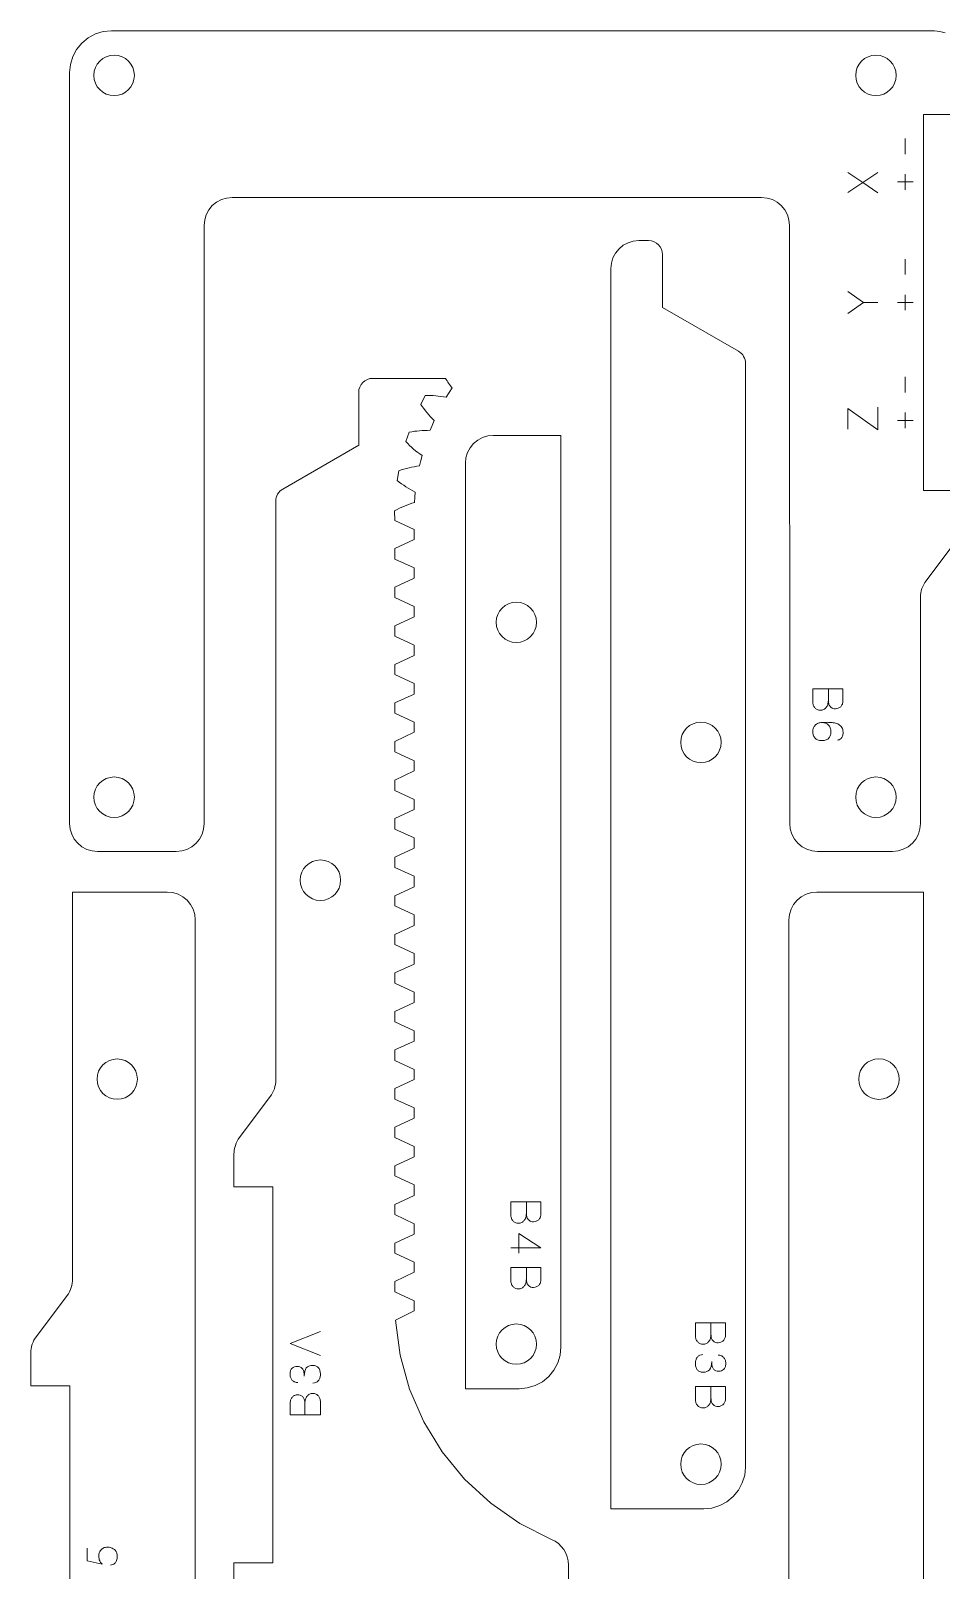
# Model space of a CAD drawing. Header units: millimetres. Extents: x 5061 to 5882, y 1318 to 1611.
# Drawn here: x 5061.2 to 5164.6, y 1435.8 to 1610.7 of the extents above; entities that cross this region are included whole.
import ezdxf

# ---------------------------------------------------------------- set-up
doc = ezdxf.new("R2010")
doc.units = ezdxf.units.MM
doc.layers.add('CORTE', color=1, linetype='Continuous')

msp = doc.modelspace()

# ---------------------------------------------------------------- linework, layer by layer
at = {"layer": 'CORTE', "lineweight": 0}
for points in [[(5166.4, 1552.84), (5162.92, 1548.19), (5162.77, 1547.98), (5162.64, 1547.77), (5162.53, 1547.53), (5162.44, 1547.3), (5162.37, 1547.05), (5162.32, 1546.8), (5162.29, 1546.55), (5162.28, 1546.3), (5162.28, 1520.6), (5162.22, 1519.99), (5162.04, 1519.39), (5161.75, 1518.84), (5161.35, 1518.36), (5160.87, 1517.97), (5160.32, 1517.68), (5159.73, 1517.49), (5159.11, 1517.43), (5150.58, 1517.43), (5149.96, 1517.49), (5149.37, 1517.68), (5148.83, 1517.97), (5148.34, 1518.36), (5147.95, 1518.84), (5147.66, 1519.39), (5147.48, 1519.99), (5147.42, 1520.6), (5147.4, 1588.57), (5147.34, 1589.19), (5147.16, 1589.78), (5146.86, 1590.33), (5146.47, 1590.81), (5145.99, 1591.2), (5145.45, 1591.49), (5144.85, 1591.67), (5144.23, 1591.74), (5084.08, 1591.74), (5083.47, 1591.67), (5082.87, 1591.49), (5082.33, 1591.2), (5081.84, 1590.81), (5081.45, 1590.33), (5081.16, 1589.78), (5080.98, 1589.19), (5080.92, 1588.57), (5080.92, 1520.6), (5080.86, 1519.98), (5080.68, 1519.39), (5080.39, 1518.84), (5079.99, 1518.36), (5079.51, 1517.96), (5078.96, 1517.67), (5078.37, 1517.49), (5077.75, 1517.43), (5068.79, 1517.43), (5068.18, 1517.49), (5067.58, 1517.67), (5067.03, 1517.96), (5066.55, 1518.36), (5066.16, 1518.84), (5065.87, 1519.39), (5065.69, 1519.98), (5065.63, 1520.6), (5065.63, 1605.93), (5065.72, 1606.85), (5065.99, 1607.74), (5066.43, 1608.56), (5067.02, 1609.28), (5067.74, 1609.87), (5068.56, 1610.31), (5069.45, 1610.58), (5070.38, 1610.67), (5163.87, 1610.67), (5164.48, 1610.61), (5165.08, 1610.43)], [(5167.03, 1601.17), (5162.6, 1601.17), (5162.6, 1558.43), (5167.03, 1558.43)], [(5160.55, 1596.67), (5160.55, 1598.45), (5160.55, 1597.56)], [(5160.55, 1582.97), (5160.55, 1584.74), (5160.55, 1583.86)], [(5160.55, 1569.56), (5160.55, 1571.34), (5160.55, 1570.45)], [(5065.65, 1414), (5065.65, 1456.74), (5061.23, 1456.74), (5061.23, 1460.44), (5061.24, 1460.69), (5061.26, 1460.94), (5061.32, 1461.19), (5061.39, 1461.44), (5061.48, 1461.68), (5061.58, 1461.91), (5061.71, 1462.13), (5061.86, 1462.34), (5065.34, 1466.98), (5065.49, 1467.19), (5065.61, 1467.41), (5065.72, 1467.65), (5065.81, 1467.88), (5065.88, 1468.13), (5065.93, 1468.38), (5065.96, 1468.63), (5065.97, 1468.88), (5065.97, 1512.82), (5076.73, 1512.82), (5077.35, 1512.76), (5077.95, 1512.58), (5078.49, 1512.29), (5078.97, 1511.89), (5079.37, 1511.41), (5079.66, 1510.87), (5079.84, 1510.27), (5079.9, 1509.65), (5079.9, 1426.61)], [(5147.33, 1426.61), (5147.33, 1509.65), (5147.4, 1510.27), (5147.58, 1510.87), (5147.87, 1511.41), (5148.26, 1511.89), (5148.74, 1512.29), (5149.29, 1512.58), (5149.88, 1512.76), (5150.5, 1512.82), (5162.63, 1512.81), (5162.63, 1409.25)]]:
    msp.add_lwpolyline(points, dxfattribs=at)
for points in [[(5157.43, 1592.28), (5155.73, 1593.43), (5154.03, 1592.3), (5155.73, 1593.43), (5154.03, 1594.58), (5155.73, 1593.43), (5157.45, 1594.58), (5155.73, 1593.43)], [(5161.44, 1593.51), (5160.55, 1593.51), (5160.55, 1592.62), (5160.55, 1593.51), (5159.66, 1593.51), (5160.55, 1593.51), (5160.55, 1594.4), (5160.55, 1593.51)], [(5142.41, 1572.89), (5142.41, 1447.5), (5142.31, 1446.57), (5142.04, 1445.69), (5141.6, 1444.87), (5141.01, 1444.14), (5140.29, 1443.55), (5139.47, 1443.12), (5138.58, 1442.84), (5137.65, 1442.75), (5127.11, 1442.75), (5127.11, 1583.66), (5127.17, 1584.28), (5127.35, 1584.87), (5127.64, 1585.42), (5128.04, 1585.9), (5128.52, 1586.3), (5129.07, 1586.59), (5129.66, 1586.77), (5130.27, 1586.83), (5131.4, 1586.83), (5131.71, 1586.8), (5132.01, 1586.71), (5132.28, 1586.56), (5132.52, 1586.37), (5132.72, 1586.13), (5132.86, 1585.85), (5132.95, 1585.56), (5132.98, 1585.25), (5132.98, 1579.24), (5141.61, 1574.26), (5141.79, 1574.14), (5141.94, 1574.01), (5142.08, 1573.85), (5142.19, 1573.68), (5142.28, 1573.49), (5142.35, 1573.3), (5142.39, 1573.1)], [(5157.45, 1579.81), (5155.81, 1579.81), (5154.03, 1578.57), (5155.81, 1579.81), (5154.03, 1581.06), (5155.81, 1579.81)], [(5161.44, 1579.81), (5160.55, 1579.81), (5160.55, 1578.92), (5160.55, 1579.81), (5159.66, 1579.81), (5160.55, 1579.81), (5160.55, 1580.69), (5160.55, 1579.81)], [(5154.03, 1567.77), (5157.45, 1565.32), (5157.45, 1567.92), (5157.45, 1565.32), (5154.03, 1567.77), (5154.03, 1565.41)], [(5161.44, 1566.4), (5160.55, 1566.4), (5160.55, 1565.51), (5160.55, 1566.4), (5159.66, 1566.4), (5160.55, 1566.4), (5160.55, 1567.29), (5160.55, 1566.4)], [(5121.44, 1564.71), (5121.44, 1461.14), (5121.35, 1460.22), (5121.08, 1459.32), (5120.64, 1458.5), (5120.05, 1457.78), (5119.33, 1457.19), (5118.51, 1456.75), (5117.62, 1456.49), (5116.69, 1456.39), (5110.58, 1456.39), (5110.58, 1561.54), (5110.65, 1562.16), (5110.82, 1562.76), (5111.11, 1563.3), (5111.51, 1563.78), (5111.99, 1564.18), (5112.54, 1564.47), (5113.13, 1564.65), (5113.75, 1564.71)], [(5153.47, 1534.58), (5153.47, 1535.9), (5150.05, 1535.9), (5150.05, 1534.44), (5150.05, 1535.9), (5153.47, 1535.9)], [(5151.81, 1535.9), (5151.81, 1534.59)], [(5119.17, 1476.3), (5119.17, 1477.63), (5115.75, 1477.63), (5115.75, 1476.17), (5115.75, 1477.63), (5119.17, 1477.63)], [(5117.51, 1477.63), (5117.51, 1476.31)], [(5119.17, 1472.42), (5116.66, 1474.03), (5116.66, 1471.81), (5116.66, 1474.03), (5119.17, 1472.42), (5115.75, 1472.42)], [(5119.17, 1468.84), (5119.17, 1470.17), (5115.75, 1470.17), (5115.75, 1468.71), (5115.75, 1470.17), (5119.17, 1470.17)], [(5117.51, 1470.17), (5117.51, 1468.85)], [(5090.69, 1461.52), (5094.12, 1462.88), (5090.69, 1461.52), (5094.12, 1460.16)], [(5140.14, 1462.55), (5140.14, 1463.87), (5136.71, 1463.87), (5136.71, 1462.41), (5136.71, 1463.87), (5140.14, 1463.87)], [(5138.48, 1463.87), (5138.48, 1462.56)], [(5140.14, 1455.31), (5140.14, 1456.64), (5136.71, 1456.64), (5136.71, 1455.18), (5136.71, 1456.64), (5140.14, 1456.64)], [(5138.48, 1456.64), (5138.48, 1455.32)], [(5090.69, 1454.77), (5090.69, 1453.44), (5094.12, 1453.44), (5094.12, 1454.9), (5094.12, 1453.44), (5090.69, 1453.44)], [(5092.36, 1453.44), (5092.36, 1454.76)], [(5067.62, 1438.28), (5067.62, 1436.86), (5069.32, 1436.48), (5067.62, 1436.86)]]:
    msp.add_lwpolyline(points, close=True, dxfattribs=at)
for points in [[(5084.3, 1430.27), (5084.3, 1436.6), (5088.73, 1436.6), (5088.73, 1479.34), (5084.3, 1479.34), (5084.3, 1483.04), (5084.31, 1483.29), (5084.34, 1483.54), (5084.39, 1483.8), (5084.46, 1484.04), (5084.56, 1484.28), (5084.66, 1484.51), (5084.79, 1484.73), (5084.94, 1484.94), (5088.42, 1489.58), (5088.56, 1489.79), (5088.69, 1490.01), (5088.8, 1490.24), (5088.89, 1490.48), (5088.96, 1490.73), (5089.01, 1490.97), (5089.04, 1491.23), (5089.05, 1491.48), (5089.05, 1557.23), (5089.06, 1557.44), (5089.1, 1557.64), (5089.17, 1557.84), (5089.26, 1558.03), (5089.38, 1558.2), (5089.52, 1558.36), (5089.67, 1558.49), (5089.85, 1558.61), (5098.47, 1563.59), (5098.47, 1569.6), (5098.5, 1569.91), (5098.59, 1570.2), (5098.74, 1570.47), (5098.93, 1570.71), (5099.17, 1570.91), (5099.45, 1571.06), (5099.75, 1571.15), (5100.05, 1571.18), (5108.33, 1571.18, 0.03739), (5109.08, 1570.09), (5108.73, 1569.58), (5108.41, 1569.03, 0.0672), (5106, 1569.22), (5105.51, 1568.23)], [(5107.05, 1566.38), (5106.82, 1565.82), (5106.6, 1565.28, 0.048886), (5104.19, 1565.07), (5103.82, 1564)], [(5105.67, 1562.43), (5105.51, 1561.85), (5105.38, 1561.24, 0.049516), (5103.02, 1560.68), (5102.84, 1559.58, 0.051362), (5104.9, 1558.27), (5104.84, 1557.68), (5104.81, 1557.09)], [(5104.81, 1557.09, 0.046852), (5102.55, 1556.15), (5102.57, 1555.04), (5104.75, 1554.02), (5104.75, 1552.87), (5102.57, 1551.84), (5102.57, 1550.65), (5104.75, 1549.66), (5104.75, 1548.47), (5102.57, 1547.45), (5102.57, 1546.3), (5104.75, 1545.28), (5104.75, 1544.09), (5102.57, 1543.07), (5102.57, 1541.91), (5104.75, 1540.89), (5104.75, 1539.71), (5102.57, 1538.68), (5102.57, 1537.53), (5104.75, 1536.51), (5104.75, 1535.32), (5102.57, 1534.33), (5102.57, 1533.14), (5104.75, 1532.12), (5104.75, 1530.97), (5102.57, 1529.94), (5102.57, 1528.76), (5104.75, 1527.73), (5104.75, 1526.58), (5102.57, 1525.55), (5102.57, 1524.36), (5104.75, 1523.34), (5104.75, 1522.19), (5102.57, 1521.17), (5102.57, 1519.98), (5104.75, 1518.99), (5104.75, 1517.8), (5102.57, 1516.78), (5102.57, 1515.62), (5104.75, 1514.61), (5104.75, 1513.42), (5102.57, 1512.4), (5102.57, 1511.24), (5104.75, 1510.22), (5104.75, 1509.03), (5102.57, 1508.01), (5102.57, 1506.86), (5104.75, 1505.83), (5104.75, 1504.64), (5102.57, 1503.66), (5102.57, 1502.47), (5104.75, 1501.44), (5104.75, 1500.29), (5102.57, 1499.27), (5102.57, 1498.08), (5104.75, 1497.06), (5104.75, 1495.9), (5102.57, 1494.88), (5102.57, 1493.69), (5104.75, 1492.67), (5104.75, 1491.52), (5102.57, 1490.5), (5102.57, 1489.31), (5104.75, 1488.32), (5104.75, 1487.13), (5102.57, 1486.11), (5102.57, 1484.95), (5104.75, 1483.93), (5104.75, 1482.75), (5102.57, 1481.72), (5102.57, 1480.57), (5104.75, 1479.55), (5104.75, 1478.36), (5102.57, 1477.33), (5102.57, 1476.18), (5104.75, 1475.13), (5104.75, 1473.97), (5102.57, 1472.95), (5102.57, 1471.79), (5104.75, 1470.77), (5104.75, 1469.62), (5102.57, 1468.56), (5102.57, 1467.41), (5104.75, 1466.39), (5104.75, 1465.23), (5102.63, 1464.2), (5103.16, 1460.22), (5104.25, 1456.34), (5105.85, 1452.65), (5107.95, 1449.22), (5110.5, 1446.11), (5113.46, 1443.39), (5116.77, 1441.09), (5120.36, 1439.28), (5120.77, 1439.07), (5121.15, 1438.8), (5121.48, 1438.48), (5121.77, 1438.12), (5122, 1437.71), (5122.16, 1437.28), (5122.26, 1436.83), (5122.3, 1436.36), (5122.3, 1430.27)], [(5151.5, 1532.01, -0.209776), (5152.03, 1531.48, -0.094782), (5152.11, 1531.08, -0.071135), (5152.05, 1530.67, -0.109539), (5151.88, 1530.34, 0.109539), (5152.05, 1530.67, 0.071135), (5152.11, 1531.08, 0.094782), (5152.03, 1531.48, 0.103675), (5151.82, 1531.8, 0.103174), (5151.5, 1532.01)]]:
    msp.add_lwpolyline(points, format="xyb", dxfattribs=at)
for points in [[(5150.05, 1534.44, 0.0833), (5150.1, 1534.06, 0.098853), (5150.28, 1533.76, 0.106097), (5150.55, 1533.55, -0.106097), (5150.28, 1533.76, -0.098853), (5150.1, 1534.06, -0.0833)], [(5151.74, 1534.14, 0.076842), (5151.81, 1534.59, -0.076842)], [(5152.07, 1533.85, 0.110748), (5152.33, 1533.68, 0.095385), (5152.63, 1533.64, 0.075782), (5152.94, 1533.7, 0.106881), (5153.21, 1533.88, -0.106881), (5152.94, 1533.7, -0.075782), (5152.63, 1533.64, -0.095385), (5152.33, 1533.68, -0.110748)], [(5151.08, 1532.08, 0.003956), (5151.47, 1532.1, -0.024878), (5151.97, 1532.1, -0.038443), (5152.51, 1532.04, -0.08185), (5152.99, 1531.86, -0.123592), (5153.34, 1531.52, 0.123592), (5152.99, 1531.86, 0.08185), (5152.51, 1532.04, 0.038443), (5151.97, 1532.1, 0.024878), (5151.47, 1532.1, -0.003956)], [(5151.28, 1533.56, 0.105581), (5151.56, 1533.79, -0.105581)], [(5150.1, 1530.67, -0.069071), (5150.05, 1531.08, -0.096918), (5150.12, 1531.47, -0.105144), (5150.33, 1531.79, -0.096311), (5150.65, 1532, 0.096311), (5150.33, 1531.79, 0.105144), (5150.12, 1531.47, 0.096918), (5150.05, 1531.08, 0.069071), (5150.1, 1530.67, 0.106531), (5150.28, 1530.34, -0.106531)], [(5115.75, 1476.17, 0.083474), (5115.81, 1475.79, 0.098115), (5115.98, 1475.48, 0.106194), (5116.25, 1475.28, -0.106194), (5115.98, 1475.48, -0.098115), (5115.81, 1475.79, -0.083474)], [(5116.98, 1475.29, 0.10648), (5117.26, 1475.52, -0.10648)], [(5117.77, 1475.58, 0.110626), (5118.03, 1475.41, 0.092694), (5118.34, 1475.36, 0.075747), (5118.64, 1475.43, 0.106881), (5118.91, 1475.6, -0.106881), (5118.64, 1475.43, -0.075747), (5118.34, 1475.36, -0.092694), (5118.03, 1475.41, -0.110626)], [(5115.81, 1468.33, 0.098115), (5115.98, 1468.02, 0.106194), (5116.25, 1467.81, -0.106194), (5115.98, 1468.02, -0.098115)], [(5116.98, 1467.83, 0.105473), (5117.26, 1468.06, -0.105473)], [(5117.77, 1468.11, 0.110626), (5118.03, 1467.95, 0.092694), (5118.34, 1467.9, 0.075747), (5118.64, 1467.97, 0.106881), (5118.91, 1468.14, -0.106881), (5118.64, 1467.97, -0.075747), (5118.34, 1467.9, -0.092694), (5118.03, 1467.95, -0.110626)], [(5136.71, 1462.41, 0.083474), (5136.77, 1462.03, 0.097074), (5136.95, 1461.73, 0.106194), (5137.22, 1461.52, -0.106194), (5136.95, 1461.73, -0.097074), (5136.77, 1462.03, -0.083474)], [(5137.95, 1461.53, 0.10648), (5138.23, 1461.76, -0.10648)], [(5138.74, 1461.82, 0.109488), (5139, 1461.65, 0.092694), (5139.3, 1461.61, 0.075747), (5139.61, 1461.67, 0.106881), (5139.88, 1461.85, -0.106881), (5139.61, 1461.67, -0.075747), (5139.3, 1461.61, -0.092694), (5139, 1461.65, -0.109488)], [(5092.05, 1458.69, 0.126857), (5091.8, 1458.88, 0.089284), (5091.49, 1458.93, 0.078814), (5091.17, 1458.88, 0.108794), (5090.91, 1458.73, -0.108794), (5091.17, 1458.88, -0.078814), (5091.49, 1458.93, -0.089284), (5091.8, 1458.88, -0.126857)], [(5093.91, 1458.75, 0.124004), (5093.64, 1458.96, -0.124004)], [(5136.71, 1459.3, 0.06445), (5136.76, 1458.88, -0.06445)], [(5137.57, 1460.28, 0.099705), (5137.23, 1460.21, 0.115262), (5136.95, 1460.01, -0.115262), (5137.23, 1460.21, -0.099705)], [(5139.9, 1459.97, 0.10831), (5139.63, 1460.15, 0.092869), (5139.3, 1460.21, -0.092869), (5139.63, 1460.15, -0.10831)], [(5090.93, 1457.34, 0.107227), (5091.21, 1457.16, 0.091652), (5091.54, 1457.1, -0.091652), (5091.21, 1457.16, -0.107227)], [(5093.26, 1457.04, 0.099705), (5093.61, 1457.1, -0.099705)], [(5093.61, 1457.1, 0.115373), (5093.88, 1457.3, -0.115373)], [(5094.12, 1458.01, 0.06445), (5094.07, 1458.43, -0.06445)], [(5138.78, 1458.62, 0.127176), (5139.03, 1458.44, -0.127176)], [(5139.35, 1458.38, 0.077482), (5139.66, 1458.43, 0.107155), (5139.92, 1458.58, -0.107155), (5139.66, 1458.43, -0.077482)], [(5092.1, 1455.49, 0.10835), (5091.83, 1455.66, 0.092716), (5091.53, 1455.71, 0.075782), (5091.22, 1455.64, 0.106881), (5090.96, 1455.47, -0.106881), (5091.22, 1455.64, -0.075782), (5091.53, 1455.71, -0.092716), (5091.83, 1455.66, -0.10835)], [(5092.89, 1455.78, 0.104682), (5092.6, 1455.55, -0.104682)], [(5094.12, 1454.9, 0.083176), (5094.06, 1455.28, 0.09677), (5093.89, 1455.58, 0.105122), (5093.62, 1455.79, -0.105122), (5093.89, 1455.58, -0.09677), (5094.06, 1455.28, -0.083176)], [(5136.71, 1455.18, 0.083474), (5136.77, 1454.8, 0.097074), (5136.95, 1454.49, 0.106194), (5137.22, 1454.29, -0.106194), (5136.95, 1454.49, -0.097074), (5136.77, 1454.8, -0.083474)], [(5137.95, 1454.3, 0.10648), (5138.23, 1454.53, -0.10648)], [(5138.74, 1454.59, 0.110626), (5139, 1454.42, 0.092694), (5139.3, 1454.37, 0.075747), (5139.61, 1454.44, 0.106881), (5139.88, 1454.61, -0.106881), (5139.61, 1454.44, -0.075747), (5139.3, 1454.37, -0.092694), (5139, 1454.42, -0.110626)], [(5069.01, 1437.75, -0.09584), (5069.19, 1438.07, -0.103636), (5069.5, 1438.3, 0.103636), (5069.19, 1438.07, 0.09584), (5069.01, 1437.75, 0.081222), (5068.95, 1437.39, -0.081222)], [(5070.35, 1438.32, -0.057044), (5070.6, 1438.21, -0.079706), (5070.83, 1438.02, -0.0934), (5070.99, 1437.75, 0.0934), (5070.83, 1438.02, 0.079706), (5070.6, 1438.21, 0.057044), (5070.35, 1438.32, 0.040265), (5070.12, 1438.38, -0.040265)], [(5069.16, 1436.67, -0.058436), (5069.05, 1436.86, 0.058436), (5069.16, 1436.67, 0.01474), (5069.32, 1436.48, -0.01474)], [(5070.28, 1436.36, 0.033532), (5070.52, 1436.42, -0.033532)]]:
    msp.add_lwpolyline(points, format="xyb", close=True, dxfattribs=at)
for centre, radius in [((5070.69, 1605.61), 2.3), ((5157.22, 1605.61), 2.3), ((5116.37, 1543.47), 2.29), ((5137.34, 1529.83), 2.3), ((5070.69, 1523.6), 2.3), ((5157.22, 1523.6), 2.3), ((5094.12, 1514.17), 2.3), ((5071.04, 1491.57), 2.29), ((5157.56, 1491.57), 2.3), ((5116.37, 1461.46), 2.29), ((5137.34, 1447.82), 2.3)]:
    msp.add_circle(centre, radius, dxfattribs=at)
for points in [[(5105.51, 1568.23), (5105.96, 1567.57), (5106.49, 1566.96), (5107.05, 1566.38)], [(5103.82, 1564), (5104.38, 1563.41), (5105, 1562.87), (5105.67, 1562.43)], [(5151.56, 1533.79), (5151.64, 1533.89), (5151.7, 1534), (5151.74, 1534.14)], [(5151.74, 1534.14), (5151.7, 1534), (5151.64, 1533.89), (5151.56, 1533.79)], [(5151.81, 1534.59), (5151.81, 1534.42), (5151.83, 1534.27), (5151.88, 1534.15)], [(5151.88, 1534.15), (5151.83, 1534.27), (5151.81, 1534.42), (5151.81, 1534.59)], [(5151.88, 1534.15), (5151.93, 1534.03), (5151.99, 1533.93), (5152.07, 1533.85)], [(5152.07, 1533.85), (5151.99, 1533.93), (5151.93, 1534.03), (5151.88, 1534.15)], [(5153.21, 1533.88), (5153.28, 1533.95), (5153.35, 1534.05), (5153.4, 1534.17)], [(5153.4, 1534.17), (5153.35, 1534.05), (5153.28, 1533.95), (5153.21, 1533.88)], [(5153.4, 1534.17), (5153.45, 1534.28), (5153.47, 1534.42), (5153.47, 1534.58)], [(5153.47, 1534.58), (5153.47, 1534.42), (5153.45, 1534.28), (5153.4, 1534.17)], [(5150.55, 1533.55), (5150.65, 1533.5), (5150.77, 1533.48), (5150.91, 1533.48)], [(5150.91, 1533.48), (5150.77, 1533.48), (5150.65, 1533.5), (5150.55, 1533.55)], [(5150.91, 1533.48), (5151.05, 1533.48), (5151.17, 1533.51), (5151.28, 1533.56)], [(5151.28, 1533.56), (5151.17, 1533.51), (5151.05, 1533.48), (5150.91, 1533.48)], [(5150.65, 1532), (5150.78, 1532.05), (5150.92, 1532.08), (5151.08, 1532.08)], [(5151.08, 1532.08), (5150.92, 1532.08), (5150.78, 1532.05), (5150.65, 1532)], [(5151.08, 1532.08), (5151.23, 1532.08), (5151.37, 1532.06), (5151.5, 1532.01)], [(5151.5, 1532.01), (5151.37, 1532.06), (5151.23, 1532.08), (5151.08, 1532.08)], [(5153.41, 1530.54), (5153.37, 1530.43), (5153.31, 1530.34), (5153.25, 1530.27)], [(5153.25, 1530.27), (5153.31, 1530.34), (5153.37, 1530.43), (5153.41, 1530.54)], [(5153.34, 1531.52), (5153.43, 1531.38), (5153.48, 1531.2), (5153.48, 1530.98)], [(5153.48, 1530.98), (5153.48, 1531.2), (5153.43, 1531.38), (5153.34, 1531.52)], [(5153.48, 1530.98), (5153.48, 1530.8), (5153.46, 1530.65), (5153.41, 1530.54)], [(5153.41, 1530.54), (5153.46, 1530.65), (5153.48, 1530.8), (5153.48, 1530.98)], [(5150.59, 1530.11), (5150.46, 1530.17), (5150.36, 1530.24), (5150.28, 1530.34)], [(5150.28, 1530.34), (5150.36, 1530.24), (5150.46, 1530.17), (5150.59, 1530.11)], [(5151.08, 1530.03), (5150.89, 1530.03), (5150.73, 1530.06), (5150.59, 1530.11)], [(5150.59, 1530.11), (5150.73, 1530.06), (5150.89, 1530.03), (5151.08, 1530.03)], [(5151.56, 1530.11), (5151.43, 1530.06), (5151.27, 1530.03), (5151.08, 1530.03)], [(5151.08, 1530.03), (5151.27, 1530.03), (5151.43, 1530.06), (5151.56, 1530.11)], [(5151.88, 1530.34), (5151.8, 1530.24), (5151.69, 1530.17), (5151.56, 1530.11)], [(5151.56, 1530.11), (5151.69, 1530.17), (5151.8, 1530.24), (5151.88, 1530.34)], [(5153.05, 1530.13), (5152.97, 1530.11), (5152.91, 1530.09), (5152.85, 1530.08)], [(5152.85, 1530.08), (5152.91, 1530.09), (5152.97, 1530.11), (5153.05, 1530.13)], [(5153.25, 1530.27), (5153.19, 1530.21), (5153.12, 1530.16), (5153.05, 1530.13)], [(5153.05, 1530.13), (5153.12, 1530.16), (5153.19, 1530.21), (5153.25, 1530.27)], [(5117.45, 1475.87), (5117.49, 1476), (5117.51, 1476.15), (5117.51, 1476.31)], [(5117.51, 1476.31), (5117.51, 1476.15), (5117.49, 1476), (5117.45, 1475.87)], [(5117.51, 1476.31), (5117.51, 1476.14), (5117.53, 1475.99), (5117.58, 1475.87)], [(5117.58, 1475.87), (5117.53, 1475.99), (5117.51, 1476.14), (5117.51, 1476.31)], [(5119.1, 1475.89), (5119.15, 1476.01), (5119.17, 1476.14), (5119.17, 1476.3)], [(5119.17, 1476.3), (5119.17, 1476.14), (5119.15, 1476.01), (5119.1, 1475.89)], [(5116.25, 1475.28), (5116.36, 1475.23), (5116.48, 1475.2), (5116.61, 1475.2)], [(5116.61, 1475.2), (5116.48, 1475.2), (5116.36, 1475.23), (5116.25, 1475.28)], [(5116.61, 1475.2), (5116.75, 1475.2), (5116.87, 1475.23), (5116.98, 1475.29)], [(5116.98, 1475.29), (5116.87, 1475.23), (5116.75, 1475.2), (5116.61, 1475.2)], [(5117.26, 1475.52), (5117.34, 1475.61), (5117.4, 1475.73), (5117.45, 1475.87)], [(5117.45, 1475.87), (5117.4, 1475.73), (5117.34, 1475.61), (5117.26, 1475.52)], [(5117.58, 1475.87), (5117.63, 1475.75), (5117.69, 1475.65), (5117.77, 1475.58)], [(5117.77, 1475.58), (5117.69, 1475.65), (5117.63, 1475.75), (5117.58, 1475.87)], [(5118.91, 1475.6), (5118.99, 1475.68), (5119.05, 1475.78), (5119.1, 1475.89)], [(5119.1, 1475.89), (5119.05, 1475.78), (5118.99, 1475.68), (5118.91, 1475.6)], [(5115.75, 1468.71), (5115.75, 1468.57), (5115.77, 1468.44), (5115.81, 1468.33)], [(5115.81, 1468.33), (5115.77, 1468.44), (5115.75, 1468.57), (5115.75, 1468.71)], [(5116.25, 1467.81), (5116.36, 1467.76), (5116.48, 1467.74), (5116.61, 1467.74)], [(5116.61, 1467.74), (5116.48, 1467.74), (5116.36, 1467.76), (5116.25, 1467.81)], [(5116.61, 1467.74), (5116.75, 1467.74), (5116.87, 1467.77), (5116.98, 1467.83)], [(5116.98, 1467.83), (5116.87, 1467.77), (5116.75, 1467.74), (5116.61, 1467.74)], [(5117.26, 1468.06), (5117.34, 1468.15), (5117.4, 1468.27), (5117.45, 1468.4)], [(5117.45, 1468.4), (5117.4, 1468.27), (5117.34, 1468.15), (5117.26, 1468.06)], [(5117.45, 1468.4), (5117.49, 1468.54), (5117.51, 1468.69), (5117.51, 1468.85)], [(5117.51, 1468.85), (5117.51, 1468.69), (5117.49, 1468.54), (5117.45, 1468.4)], [(5117.51, 1468.85), (5117.51, 1468.68), (5117.53, 1468.53), (5117.58, 1468.41)], [(5117.58, 1468.41), (5117.53, 1468.53), (5117.51, 1468.68), (5117.51, 1468.85)], [(5117.58, 1468.41), (5117.63, 1468.29), (5117.69, 1468.19), (5117.77, 1468.11)], [(5117.77, 1468.11), (5117.69, 1468.19), (5117.63, 1468.29), (5117.58, 1468.41)], [(5118.91, 1468.14), (5118.99, 1468.22), (5119.05, 1468.31), (5119.1, 1468.43)], [(5119.1, 1468.43), (5119.05, 1468.31), (5118.99, 1468.22), (5118.91, 1468.14)], [(5119.1, 1468.43), (5119.15, 1468.55), (5119.17, 1468.68), (5119.17, 1468.84)], [(5119.17, 1468.84), (5119.17, 1468.68), (5119.15, 1468.55), (5119.1, 1468.43)], [(5138.41, 1462.11), (5138.46, 1462.24), (5138.48, 1462.39), (5138.48, 1462.56)], [(5138.48, 1462.56), (5138.48, 1462.39), (5138.46, 1462.24), (5138.41, 1462.11)], [(5138.48, 1462.56), (5138.48, 1462.38), (5138.5, 1462.24), (5138.55, 1462.12)], [(5138.55, 1462.12), (5138.5, 1462.24), (5138.48, 1462.38), (5138.48, 1462.56)], [(5140.07, 1462.14), (5140.11, 1462.25), (5140.14, 1462.39), (5140.14, 1462.55)], [(5140.14, 1462.55), (5140.14, 1462.39), (5140.11, 1462.25), (5140.07, 1462.14)], [(5137.22, 1461.52), (5137.32, 1461.47), (5137.44, 1461.44), (5137.58, 1461.44)], [(5137.58, 1461.44), (5137.44, 1461.44), (5137.32, 1461.47), (5137.22, 1461.52)], [(5137.58, 1461.44), (5137.72, 1461.45), (5137.84, 1461.48), (5137.95, 1461.53)], [(5137.95, 1461.53), (5137.84, 1461.48), (5137.72, 1461.45), (5137.58, 1461.44)], [(5138.23, 1461.76), (5138.31, 1461.86), (5138.37, 1461.97), (5138.41, 1462.11)], [(5138.41, 1462.11), (5138.37, 1461.97), (5138.31, 1461.86), (5138.23, 1461.76)], [(5138.55, 1462.12), (5138.6, 1461.99), (5138.66, 1461.9), (5138.74, 1461.82)], [(5138.74, 1461.82), (5138.66, 1461.9), (5138.6, 1461.99), (5138.55, 1462.12)], [(5139.88, 1461.85), (5139.95, 1461.92), (5140.02, 1462.02), (5140.07, 1462.14)], [(5140.07, 1462.14), (5140.02, 1462.02), (5139.95, 1461.92), (5139.88, 1461.85)], [(5090.91, 1458.73), (5090.84, 1458.67), (5090.78, 1458.58), (5090.74, 1458.46)], [(5090.74, 1458.46), (5090.78, 1458.58), (5090.84, 1458.67), (5090.91, 1458.73)], [(5092.22, 1458.36), (5092.18, 1458.5), (5092.13, 1458.61), (5092.05, 1458.69)], [(5092.05, 1458.69), (5092.13, 1458.61), (5092.18, 1458.5), (5092.22, 1458.36)], [(5092.52, 1458.75), (5092.36, 1458.56), (5092.28, 1458.26), (5092.28, 1457.84)], [(5092.28, 1457.84), (5092.28, 1458.26), (5092.36, 1458.56), (5092.52, 1458.75)], [(5093.24, 1459.04), (5092.92, 1459.04), (5092.68, 1458.94), (5092.52, 1458.75)], [(5092.52, 1458.75), (5092.68, 1458.94), (5092.92, 1459.04), (5093.24, 1459.04)], [(5093.64, 1458.96), (5093.53, 1459.01), (5093.4, 1459.04), (5093.24, 1459.04)], [(5093.24, 1459.04), (5093.4, 1459.04), (5093.53, 1459.01), (5093.64, 1458.96)], [(5094.07, 1458.43), (5094.04, 1458.55), (5093.98, 1458.66), (5093.91, 1458.75)], [(5093.91, 1458.75), (5093.98, 1458.66), (5094.04, 1458.55), (5094.07, 1458.43)], [(5136.78, 1459.71), (5136.73, 1459.59), (5136.71, 1459.45), (5136.71, 1459.3)], [(5136.71, 1459.3), (5136.71, 1459.45), (5136.73, 1459.59), (5136.78, 1459.71)], [(5136.76, 1458.88), (5136.8, 1458.76), (5136.85, 1458.65), (5136.92, 1458.56)], [(5136.92, 1458.56), (5136.85, 1458.65), (5136.8, 1458.76), (5136.76, 1458.88)], [(5136.95, 1460.01), (5136.88, 1459.93), (5136.82, 1459.83), (5136.78, 1459.71)], [(5136.78, 1459.71), (5136.82, 1459.83), (5136.88, 1459.93), (5136.95, 1460.01)], [(5138.31, 1458.56), (5138.48, 1458.75), (5138.56, 1459.05), (5138.56, 1459.47)], [(5138.56, 1459.47), (5138.56, 1459.05), (5138.48, 1458.75), (5138.31, 1458.56)], [(5138.56, 1459.47), (5138.56, 1459.26), (5138.58, 1459.09), (5138.61, 1458.95)], [(5138.61, 1458.95), (5138.58, 1459.09), (5138.56, 1459.26), (5138.56, 1459.47)], [(5138.61, 1458.95), (5138.65, 1458.81), (5138.71, 1458.7), (5138.78, 1458.62)], [(5138.78, 1458.62), (5138.71, 1458.7), (5138.65, 1458.81), (5138.61, 1458.95)], [(5140.09, 1459.68), (5140.04, 1459.8), (5139.98, 1459.9), (5139.9, 1459.97)], [(5139.9, 1459.97), (5139.98, 1459.9), (5140.04, 1459.8), (5140.09, 1459.68)], [(5139.92, 1458.58), (5140, 1458.65), (5140.06, 1458.74), (5140.1, 1458.85)], [(5140.1, 1458.85), (5140.06, 1458.74), (5140, 1458.65), (5139.92, 1458.58)], [(5140.16, 1459.26), (5140.16, 1459.42), (5140.13, 1459.56), (5140.09, 1459.68)], [(5140.09, 1459.68), (5140.13, 1459.56), (5140.16, 1459.42), (5140.16, 1459.26)], [(5140.1, 1458.85), (5140.14, 1458.96), (5140.16, 1459.1), (5140.16, 1459.26)], [(5140.16, 1459.26), (5140.16, 1459.1), (5140.14, 1458.96), (5140.1, 1458.85)], [(5090.74, 1458.46), (5090.7, 1458.35), (5090.68, 1458.21), (5090.68, 1458.05)], [(5090.68, 1458.05), (5090.68, 1458.21), (5090.7, 1458.35), (5090.74, 1458.46)], [(5090.68, 1458.05), (5090.68, 1457.89), (5090.7, 1457.75), (5090.75, 1457.63)], [(5090.75, 1457.63), (5090.7, 1457.75), (5090.68, 1457.89), (5090.68, 1458.05)], [(5090.75, 1457.63), (5090.79, 1457.51), (5090.86, 1457.41), (5090.93, 1457.34)], [(5090.93, 1457.34), (5090.86, 1457.41), (5090.79, 1457.51), (5090.75, 1457.63)], [(5092.28, 1457.84), (5092.28, 1458.05), (5092.26, 1458.22), (5092.22, 1458.36)], [(5092.22, 1458.36), (5092.26, 1458.22), (5092.28, 1458.05), (5092.28, 1457.84)], [(5093.88, 1457.3), (5093.96, 1457.38), (5094.02, 1457.48), (5094.06, 1457.61)], [(5094.06, 1457.61), (5094.02, 1457.48), (5093.96, 1457.38), (5093.88, 1457.3)], [(5094.06, 1457.61), (5094.1, 1457.73), (5094.12, 1457.86), (5094.12, 1458.01)], [(5094.12, 1458.01), (5094.12, 1457.86), (5094.1, 1457.73), (5094.06, 1457.61)], [(5136.92, 1458.56), (5136.99, 1458.47), (5137.08, 1458.4), (5137.19, 1458.35)], [(5137.19, 1458.35), (5137.08, 1458.4), (5136.99, 1458.47), (5136.92, 1458.56)], [(5137.19, 1458.35), (5137.3, 1458.3), (5137.43, 1458.27), (5137.59, 1458.27)], [(5137.59, 1458.27), (5137.43, 1458.27), (5137.3, 1458.3), (5137.19, 1458.35)], [(5137.59, 1458.27), (5137.91, 1458.27), (5138.15, 1458.37), (5138.31, 1458.56)], [(5138.31, 1458.56), (5138.15, 1458.37), (5137.91, 1458.27), (5137.59, 1458.27)], [(5139.03, 1458.44), (5139.13, 1458.4), (5139.23, 1458.38), (5139.35, 1458.38)], [(5139.35, 1458.38), (5139.23, 1458.38), (5139.13, 1458.4), (5139.03, 1458.44)], [(5090.77, 1455.18), (5090.72, 1455.06), (5090.69, 1454.92), (5090.69, 1454.77)], [(5090.69, 1454.77), (5090.69, 1454.92), (5090.72, 1455.06), (5090.77, 1455.18)], [(5090.96, 1455.47), (5090.88, 1455.39), (5090.82, 1455.29), (5090.77, 1455.18)], [(5090.77, 1455.18), (5090.82, 1455.29), (5090.88, 1455.39), (5090.96, 1455.47)], [(5092.29, 1455.2), (5092.24, 1455.32), (5092.18, 1455.42), (5092.1, 1455.49)], [(5092.1, 1455.49), (5092.18, 1455.42), (5092.24, 1455.32), (5092.29, 1455.2)], [(5092.36, 1454.76), (5092.36, 1454.93), (5092.33, 1455.07), (5092.29, 1455.2)], [(5092.29, 1455.2), (5092.33, 1455.07), (5092.36, 1454.93), (5092.36, 1454.76)], [(5092.42, 1455.2), (5092.38, 1455.07), (5092.36, 1454.92), (5092.36, 1454.76)], [(5092.36, 1454.76), (5092.36, 1454.92), (5092.38, 1455.07), (5092.42, 1455.2)], [(5092.6, 1455.55), (5092.52, 1455.45), (5092.46, 1455.34), (5092.42, 1455.2)], [(5092.42, 1455.2), (5092.46, 1455.34), (5092.52, 1455.45), (5092.6, 1455.55)], [(5093.25, 1455.87), (5093.12, 1455.86), (5093, 1455.83), (5092.89, 1455.78)], [(5092.89, 1455.78), (5093, 1455.83), (5093.12, 1455.86), (5093.25, 1455.87)], [(5093.62, 1455.79), (5093.51, 1455.84), (5093.39, 1455.87), (5093.25, 1455.87)], [(5093.25, 1455.87), (5093.39, 1455.87), (5093.51, 1455.84), (5093.62, 1455.79)], [(5138.41, 1454.88), (5138.46, 1455.01), (5138.48, 1455.16), (5138.48, 1455.32)], [(5138.48, 1455.32), (5138.48, 1455.16), (5138.46, 1455.01), (5138.41, 1454.88)], [(5138.48, 1455.32), (5138.48, 1455.15), (5138.5, 1455), (5138.55, 1454.88)], [(5138.55, 1454.88), (5138.5, 1455), (5138.48, 1455.15), (5138.48, 1455.32)], [(5140.07, 1454.9), (5140.11, 1455.02), (5140.14, 1455.15), (5140.14, 1455.31)], [(5140.14, 1455.31), (5140.14, 1455.15), (5140.11, 1455.02), (5140.07, 1454.9)], [(5137.22, 1454.29), (5137.32, 1454.24), (5137.44, 1454.21), (5137.58, 1454.21)], [(5137.58, 1454.21), (5137.44, 1454.21), (5137.32, 1454.24), (5137.22, 1454.29)], [(5137.58, 1454.21), (5137.72, 1454.21), (5137.84, 1454.24), (5137.95, 1454.3)], [(5137.95, 1454.3), (5137.84, 1454.24), (5137.72, 1454.21), (5137.58, 1454.21)], [(5138.23, 1454.53), (5138.31, 1454.62), (5138.37, 1454.74), (5138.41, 1454.88)], [(5138.41, 1454.88), (5138.37, 1454.74), (5138.31, 1454.62), (5138.23, 1454.53)], [(5138.55, 1454.88), (5138.6, 1454.76), (5138.66, 1454.66), (5138.74, 1454.59)], [(5138.74, 1454.59), (5138.66, 1454.66), (5138.6, 1454.76), (5138.55, 1454.88)], [(5139.88, 1454.61), (5139.95, 1454.69), (5140.02, 1454.79), (5140.07, 1454.9)], [(5140.07, 1454.9), (5140.02, 1454.79), (5139.95, 1454.69), (5139.88, 1454.61)], [(5069.5, 1438.3), (5069.62, 1438.36), (5069.77, 1438.39), (5069.93, 1438.39)], [(5069.93, 1438.39), (5069.77, 1438.39), (5069.62, 1438.36), (5069.5, 1438.3)], [(5069.93, 1438.39), (5069.98, 1438.39), (5070.04, 1438.39), (5070.12, 1438.38)], [(5070.12, 1438.38), (5070.04, 1438.39), (5069.98, 1438.39), (5069.93, 1438.39)], [(5070.99, 1437.75), (5071.03, 1437.65), (5071.05, 1437.52), (5071.05, 1437.38)], [(5071.05, 1437.38), (5071.05, 1437.52), (5071.03, 1437.65), (5070.99, 1437.75)], [(5068.98, 1437.09), (5068.96, 1437.17), (5068.95, 1437.27), (5068.95, 1437.39)], [(5068.95, 1437.39), (5068.95, 1437.27), (5068.96, 1437.17), (5068.98, 1437.09)], [(5069.05, 1436.86), (5069.02, 1436.93), (5068.99, 1437.01), (5068.98, 1437.09)], [(5068.98, 1437.09), (5068.99, 1437.01), (5069.02, 1436.93), (5069.05, 1436.86)], [(5070.77, 1436.57), (5070.7, 1436.5), (5070.61, 1436.45), (5070.52, 1436.42)], [(5070.52, 1436.42), (5070.61, 1436.45), (5070.7, 1436.5), (5070.77, 1436.57)], [(5070.97, 1436.87), (5070.92, 1436.74), (5070.85, 1436.64), (5070.77, 1436.57)], [(5070.77, 1436.57), (5070.85, 1436.64), (5070.92, 1436.74), (5070.97, 1436.87)], [(5071.05, 1437.38), (5071.05, 1437.17), (5071.03, 1437), (5070.97, 1436.87)], [(5070.97, 1436.87), (5071.03, 1437), (5071.05, 1437.17), (5071.05, 1437.38)]]:
    msp.add_open_spline(points, degree=3, dxfattribs=at)

doc.saveas('drawing.dxf')
